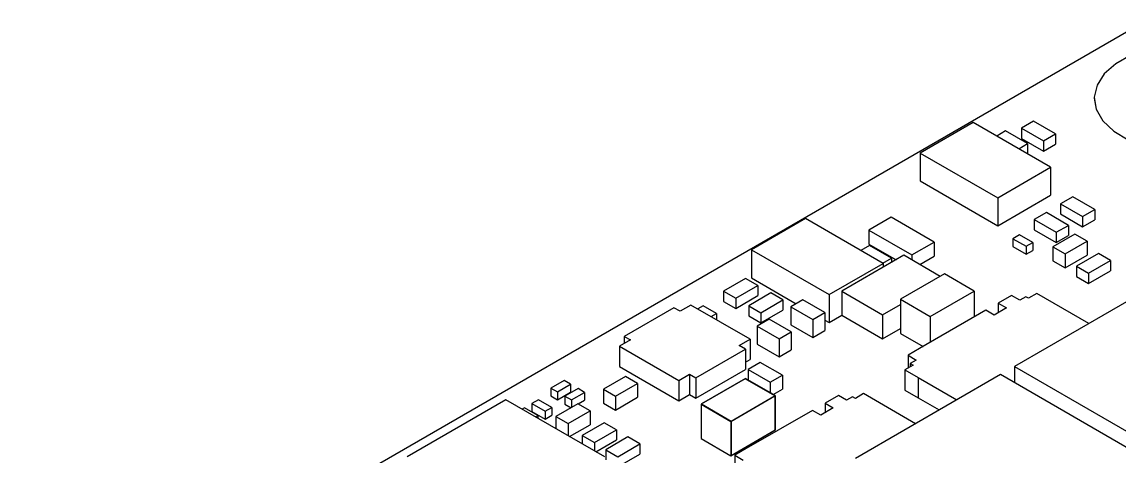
# Model space of a CAD drawing. Header units: millimetres. Extents: x 0 to 420, y 0 to 297.
# Drawn here: x 210.75 to 246.02, y 145.41 to 159.35 of the extents above; entities that cross this region are included whole.
import ezdxf

# ---------------------------------------------------------------- set-up
doc = ezdxf.new("R2010")
doc.units = ezdxf.units.MM

msp = doc.modelspace()

# ---------------------------------------------------------------- linework, layer by layer
at = {"color": 7, "linetype": 'Continuous', "lineweight": 25}
for p, q in [((246.816, 159.349), (210.754, 138.531)), ((245.221, 156.901), (245.221, 156.9)), ((241.328, 156.12), (239.628, 155.139)), ((243.816, 154.684), (241.328, 156.12)), ((243.269, 156.16), (242.88, 155.935)), ((242.88, 155.935), (243.587, 155.527)), ((242.88, 155.935), (242.88, 155.609)), ((243.976, 155.752), (243.269, 156.16)), ((242.371, 155.849), (242.085, 155.684)), ((243.078, 155.441), (242.371, 155.849)), ((242.88, 155.609), (243.587, 155.2)), ((243.587, 155.527), (243.976, 155.752)), ((243.587, 155.527), (243.587, 155.2)), ((243.976, 155.752), (243.976, 155.425)), ((242.792, 155.275), (243.078, 155.441)), ((243.078, 155.441), (243.078, 155.114)), ((243.587, 155.2), (243.976, 155.425)), ((239.628, 155.139), (242.116, 153.703)), ((239.628, 155.139), (239.628, 154.241)), ((243.075, 155.112), (243.078, 155.114)), ((242.116, 153.703), (243.816, 154.684)), ((243.816, 154.684), (243.816, 153.786)), ((239.628, 154.241), (242.116, 152.805)), ((242.116, 152.805), (243.816, 153.786)), ((242.116, 153.703), (242.116, 152.805)), ((244.526, 153.734), (244.137, 153.509)), ((244.137, 153.509), (244.845, 153.101)), ((244.137, 153.509), (244.137, 153.183)), ((245.234, 153.325), (244.526, 153.734)), ((238.696, 153.078), (237.977, 152.664)), ((240.079, 152.28), (238.696, 153.078)), ((243.682, 153.226), (243.293, 153.001)), ((244.389, 152.817), (243.682, 153.226)), ((244.137, 153.183), (244.845, 152.774)), ((244.845, 153.101), (245.234, 153.325)), ((244.845, 153.101), (244.845, 152.774)), ((245.234, 153.325), (245.234, 152.999)), ((235.936, 153.032), (234.201, 152.031)), ((238.43, 151.593), (235.936, 153.032)), ((243.293, 153.001), (244, 152.593)), ((243.293, 153.001), (243.293, 152.674)), ((244, 152.593), (244.389, 152.817)), ((244.389, 152.817), (244.389, 152.491)), ((244.845, 152.774), (245.234, 152.999)), ((237.977, 152.664), (237.977, 152.215)), ((237.977, 152.664), (239.36, 151.865)), ((242.819, 152.511), (242.607, 152.388)), ((242.607, 152.388), (243.031, 152.143)), ((242.607, 152.388), (242.607, 152.136)), ((243.244, 152.266), (242.819, 152.511)), ((243.293, 152.674), (244, 152.266)), ((244.6, 152.531), (243.893, 152.123)), ((244, 152.593), (244, 152.266)), ((244, 152.266), (244.389, 152.491)), ((244.989, 152.306), (244.6, 152.531)), ((234.201, 152.031), (234.201, 151.132)), ((234.201, 152.031), (236.695, 150.591)), ((237.998, 152.171), (237.713, 152.007)), ((237.977, 152.215), (238.85, 151.711)), ((238.705, 151.763), (237.998, 152.171)), ((239.36, 151.865), (240.079, 152.28)), ((240.079, 152.28), (240.079, 151.831)), ((242.607, 152.136), (243.031, 151.891)), ((243.031, 152.143), (243.244, 152.266)), ((243.031, 152.143), (243.031, 151.891)), ((243.031, 151.891), (243.244, 152.013)), ((243.244, 152.266), (243.244, 152.013)), ((243.893, 152.123), (244.282, 151.898)), ((243.893, 152.123), (243.893, 151.674)), ((244.282, 151.898), (244.989, 152.306)), ((244.989, 152.306), (244.989, 151.857)), ((239.1, 151.855), (237.106, 150.704)), ((238.42, 151.599), (238.705, 151.763)), ((238.705, 151.763), (238.705, 151.627)), ((240.27, 151.179), (239.1, 151.855)), ((239.36, 151.865), (239.36, 151.705)), ((239.61, 151.56), (240.079, 151.831)), ((243.893, 151.674), (244.282, 151.449)), ((244.282, 151.898), (244.282, 151.449)), ((244.282, 151.449), (244.989, 151.857)), ((245.355, 151.911), (244.647, 151.503)), ((245.036, 151.278), (245.744, 151.686)), ((245.744, 151.686), (245.355, 151.911)), ((245.744, 151.686), (245.744, 151.36)), ((236.695, 150.591), (238.43, 151.593)), ((238.43, 151.593), (238.43, 151.469)), ((244.647, 151.503), (245.036, 151.278)), ((244.647, 151.503), (244.647, 151.176)), ((245.036, 150.951), (245.744, 151.36)), ((245.036, 151.278), (245.036, 150.951)), ((234.014, 151.111), (233.307, 150.702)), ((234.403, 150.886), (234.014, 151.111)), ((234.201, 151.132), (235.641, 150.301)), ((240.407, 151.258), (238.993, 150.442)), ((241.362, 150.707), (240.407, 151.258)), ((247.326, 150.977), (242.659, 148.282)), ((244.647, 151.176), (245.036, 150.951)), ((233.307, 150.702), (233.696, 150.478)), ((233.307, 150.702), (233.307, 150.376)), ((233.696, 150.478), (234.403, 150.886)), ((234.823, 150.644), (234.115, 150.236)), ((234.403, 150.886), (234.403, 150.559)), ((235.212, 150.419), (234.823, 150.644)), ((236.695, 150.591), (236.695, 149.693)), ((237.106, 150.704), (237.106, 149.928)), ((237.106, 150.704), (238.417, 149.947)), ((239.947, 149.891), (241.362, 150.707)), ((241.362, 150.707), (241.362, 149.873)), ((243.37, 150.626), (243.108, 150.474)), ((245.044, 149.659), (243.37, 150.626)), ((232.256, 150.257), (231.907, 150.055)), ((234.155, 149.161), (232.256, 150.257)), ((232.654, 150.232), (232.477, 150.13)), ((233.078, 149.987), (232.654, 150.232)), ((233.307, 150.376), (233.696, 150.151)), ((233.696, 150.151), (234.403, 150.559)), ((233.696, 150.478), (233.696, 150.151)), ((234.115, 150.236), (234.504, 150.011)), ((234.115, 150.236), (234.115, 149.909)), ((234.504, 150.011), (235.212, 150.419)), ((235.212, 150.419), (235.212, 150.093)), ((235.851, 150.422), (235.462, 150.198)), ((236.559, 150.014), (235.851, 150.422)), ((238.417, 149.947), (238.993, 150.279)), ((238.993, 150.442), (239.947, 149.891)), ((238.993, 150.442), (238.993, 149.339)), ((242.562, 150.566), (242.133, 150.319)), ((242.133, 150.319), (242.399, 150.165)), ((242.133, 150.319), (242.133, 150.012)), ((242.828, 150.413), (242.562, 150.566)), ((243.022, 150.524), (242.828, 150.413)), ((243.108, 150.474), (243.022, 150.524)), ((231.706, 150.171), (230.112, 149.251)), ((231.907, 150.055), (231.706, 150.171)), ((232.901, 149.885), (233.078, 149.987)), ((233.078, 149.987), (233.078, 149.782)), ((234.115, 149.909), (234.504, 149.684)), ((234.504, 149.684), (235.212, 150.093)), ((234.504, 150.011), (234.504, 149.684)), ((235.462, 150.198), (236.17, 149.789)), ((235.462, 150.198), (235.462, 149.626)), ((236.17, 149.789), (236.559, 150.014)), ((236.559, 150.014), (236.559, 149.442)), ((236.695, 149.693), (237.106, 149.93)), ((237.106, 149.928), (238.417, 149.171)), ((238.417, 149.947), (238.417, 149.171)), ((241.733, 150.088), (239.604, 148.858)), ((239.947, 149.891), (239.947, 149.057)), ((241.999, 149.934), (241.733, 150.088)), ((242.399, 150.165), (241.999, 149.934)), ((234.774, 149.8), (234.385, 149.576)), ((234.385, 149.576), (235.092, 149.167)), ((234.385, 149.576), (234.385, 149.004)), ((235.481, 149.392), (234.774, 149.8)), ((235.462, 149.626), (236.17, 149.218)), ((236.17, 149.789), (236.17, 149.218)), ((236.559, 149.771), (236.695, 149.693)), ((230.112, 149.251), (230.313, 149.135)), ((230.112, 149.251), (230.112, 149.019)), ((233.806, 148.959), (234.155, 149.161)), ((234.155, 149.161), (234.155, 148.507)), ((235.092, 149.167), (235.481, 149.392)), ((235.092, 149.167), (235.092, 148.596)), ((235.481, 149.392), (235.481, 148.82)), ((236.17, 149.218), (236.559, 149.442)), ((238.417, 149.171), (238.993, 149.504)), ((238.993, 149.339), (239.715, 148.923)), ((230.313, 149.135), (229.963, 148.934)), ((229.963, 148.934), (231.862, 147.837)), ((229.963, 148.934), (229.963, 148.28)), ((232.413, 147.923), (234.007, 148.843)), ((234.007, 148.843), (233.806, 148.959)), ((234.007, 148.843), (234.007, 148.19)), ((234.385, 149.004), (235.092, 148.596)), ((235.092, 148.596), (235.481, 148.82)), ((239.604, 148.858), (239.234, 148.645)), ((239.604, 148.858), (239.604, 148.858)), ((239.604, 148.858), (239.604, 148.858)), ((234.007, 148.422), (234.155, 148.507)), ((239.234, 148.645), (239.5, 148.491)), ((239.234, 148.645), (239.234, 148.237)), ((239.5, 148.491), (239.306, 148.38)), ((229.963, 148.28), (231.862, 147.184)), ((232.413, 147.27), (234.007, 148.19)), ((234.486, 148.413), (234.097, 148.188)), ((234.097, 148.188), (234.805, 147.78)), ((234.097, 148.188), (234.097, 147.85)), ((235.194, 148.004), (234.486, 148.413)), ((239.394, 148.329), (239.128, 148.175)), ((239.128, 148.175), (239.557, 147.928)), ((239.128, 148.175), (239.128, 147.522)), ((239.306, 148.38), (239.394, 148.329)), ((239.306, 148.38), (239.306, 148.278)), ((242.659, 148.282), (247.326, 145.588)), ((242.659, 148.282), (242.659, 147.761)), ((228.178, 147.835), (227.754, 147.59)), ((228.39, 147.712), (228.178, 147.835)), ((230.153, 147.967), (229.446, 147.559)), ((230.542, 147.742), (230.153, 147.967)), ((231.862, 147.837), (232.212, 148.039)), ((231.862, 147.837), (231.862, 147.184)), ((232.212, 148.039), (232.413, 147.923)), ((232.212, 148.039), (232.212, 147.386)), ((232.413, 147.923), (232.413, 147.27)), ((233.995, 147.888), (232.581, 147.072)), ((234.013, 147.899), (232.599, 147.082)), ((234.95, 147.337), (233.995, 147.888)), ((234.968, 147.348), (234.013, 147.899)), ((234.805, 147.78), (235.194, 148.004)), ((234.805, 147.78), (234.805, 147.442)), ((235.194, 148.004), (235.194, 147.555)), ((242.207, 148.022), (237.54, 145.327)), ((239.557, 147.928), (239.561, 147.93)), ((239.557, 147.928), (239.557, 147.275)), ((239.561, 147.93), (240.805, 147.212)), ((239.561, 147.93), (239.561, 147.277)), ((246.874, 145.327), (242.207, 148.022)), ((227.754, 147.59), (227.754, 147.337)), ((227.754, 147.59), (227.966, 147.467)), ((227.966, 147.467), (228.39, 147.712)), ((227.966, 147.467), (227.966, 147.215)), ((227.966, 147.215), (228.39, 147.46)), ((228.627, 147.575), (228.203, 147.33)), ((228.39, 147.712), (228.39, 147.46)), ((228.415, 147.208), (228.839, 147.453)), ((228.839, 147.453), (228.627, 147.575)), ((228.839, 147.453), (228.839, 147.2)), ((229.446, 147.559), (229.446, 147.11)), ((229.446, 147.559), (229.835, 147.334)), ((229.835, 147.334), (230.542, 147.742)), ((230.542, 147.742), (230.542, 147.293)), ((234.901, 147.386), (235.194, 147.555)), ((237.802, 147.411), (237.541, 147.26)), ((239.476, 146.445), (237.802, 147.411)), ((239.128, 147.522), (239.557, 147.275)), ((226.312, 147.212), (223.133, 145.377)), ((229.491, 145.377), (226.312, 147.212)), ((227.355, 147.212), (227.143, 147.09)), ((227.143, 147.09), (227.567, 146.845)), ((227.143, 147.09), (227.143, 146.837)), ((227.78, 146.968), (227.355, 147.212)), ((227.754, 147.337), (227.966, 147.215)), ((228.626, 147.086), (227.919, 146.677)), ((228.203, 147.33), (228.203, 147.078)), ((228.203, 147.33), (228.415, 147.208)), ((228.203, 147.078), (228.408, 146.96)), ((228.415, 147.208), (228.415, 146.964)), ((229.015, 146.861), (228.626, 147.086)), ((228.633, 147.081), (228.839, 147.2)), ((229.446, 147.11), (229.835, 146.885)), ((229.835, 147.334), (229.835, 146.885)), ((229.835, 146.885), (230.542, 147.293)), ((231.862, 147.184), (232.212, 147.386)), ((232.212, 147.386), (232.413, 147.27)), ((232.581, 147.072), (232.581, 145.97)), ((232.581, 147.072), (233.536, 146.521)), ((232.599, 147.082), (233.553, 146.531)), ((233.536, 146.521), (234.95, 147.337)), ((233.553, 146.531), (234.968, 147.348)), ((234.95, 147.337), (234.95, 146.235)), ((234.968, 147.348), (234.968, 146.245)), ((236.994, 147.352), (236.566, 147.105)), ((236.566, 147.105), (236.832, 146.951)), ((236.566, 147.105), (236.566, 146.797)), ((237.26, 147.199), (236.994, 147.352)), ((237.454, 147.31), (237.26, 147.199)), ((237.541, 147.26), (237.454, 147.31)), ((239.557, 147.275), (239.561, 147.277)), ((239.561, 147.277), (240.239, 146.886)), ((226.906, 146.953), (226.833, 146.911)), ((227.331, 146.708), (226.906, 146.953)), ((227.143, 146.837), (227.567, 146.593)), ((227.257, 146.666), (227.331, 146.708)), ((227.331, 146.708), (227.331, 146.624)), ((227.567, 146.845), (227.78, 146.968)), ((227.567, 146.845), (227.567, 146.593)), ((227.567, 146.593), (227.78, 146.715)), ((227.78, 146.968), (227.78, 146.715)), ((228.308, 146.453), (229.015, 146.861)), ((229.015, 146.861), (229.015, 146.412)), ((236.165, 146.873), (234.036, 145.644)), ((236.431, 146.72), (236.165, 146.873)), ((236.832, 146.951), (236.431, 146.72)), ((227.919, 146.677), (228.308, 146.453)), ((227.919, 146.677), (227.919, 146.284)), ((228.308, 146.453), (228.308, 146.06)), ((228.356, 146.032), (229.015, 146.412)), ((229.47, 146.476), (228.763, 146.068)), ((229.859, 146.251), (229.47, 146.476)), ((233.536, 146.521), (233.536, 145.419)), ((233.553, 146.531), (233.553, 145.429)), ((228.763, 146.068), (229.152, 145.843)), ((228.763, 146.068), (228.763, 145.797)), ((229.152, 145.843), (229.859, 146.251)), ((230.225, 146.02), (229.517, 145.611)), ((229.859, 146.251), (229.859, 145.925)), ((230.614, 145.795), (230.225, 146.02)), ((233.536, 145.419), (234.95, 146.235)), ((233.553, 145.429), (234.968, 146.245)), ((229.152, 145.843), (229.152, 145.572)), ((229.2, 145.544), (229.859, 145.925)), ((229.906, 145.387), (230.614, 145.795)), ((230.614, 145.795), (230.614, 145.468)), ((232.581, 145.97), (233.536, 145.419)), ((234.036, 145.644), (233.666, 145.431)), ((234.036, 145.644), (234.036, 145.644)), ((234.036, 145.644), (234.036, 145.644)), ((229.517, 145.611), (229.517, 145.285)), ((229.517, 145.611), (229.906, 145.387)), ((229.906, 145.06), (230.614, 145.468)), ((233.666, 145.431), (233.932, 145.277)), ((233.666, 145.431), (233.666, 145.022))]:
    msp.add_line(p, q, dxfattribs=at)
at = {"color": 7, "linetype": 'Continuous', "lineweight": 25, "flags": 128}
for points in [[(247.613, 158.601), (246.973, 158.479), (246.396, 158.278), (245.911, 158.008), (245.542, 157.682), (245.309, 157.317), (245.221, 156.931), (245.285, 156.544), (245.496, 156.175), (245.845, 155.842), (246.313, 155.562), (246.877, 155.349), (247.509, 155.214), (247.754, 155.185)], [(245.221, 156.9), (245.285, 156.543), (245.496, 156.174), (245.845, 155.841), (246.313, 155.561), (246.877, 155.348), (247.509, 155.213), (247.753, 155.184)]]:
    msp.add_lwpolyline(points, dxfattribs=at)

doc.saveas('drawing.dxf')
